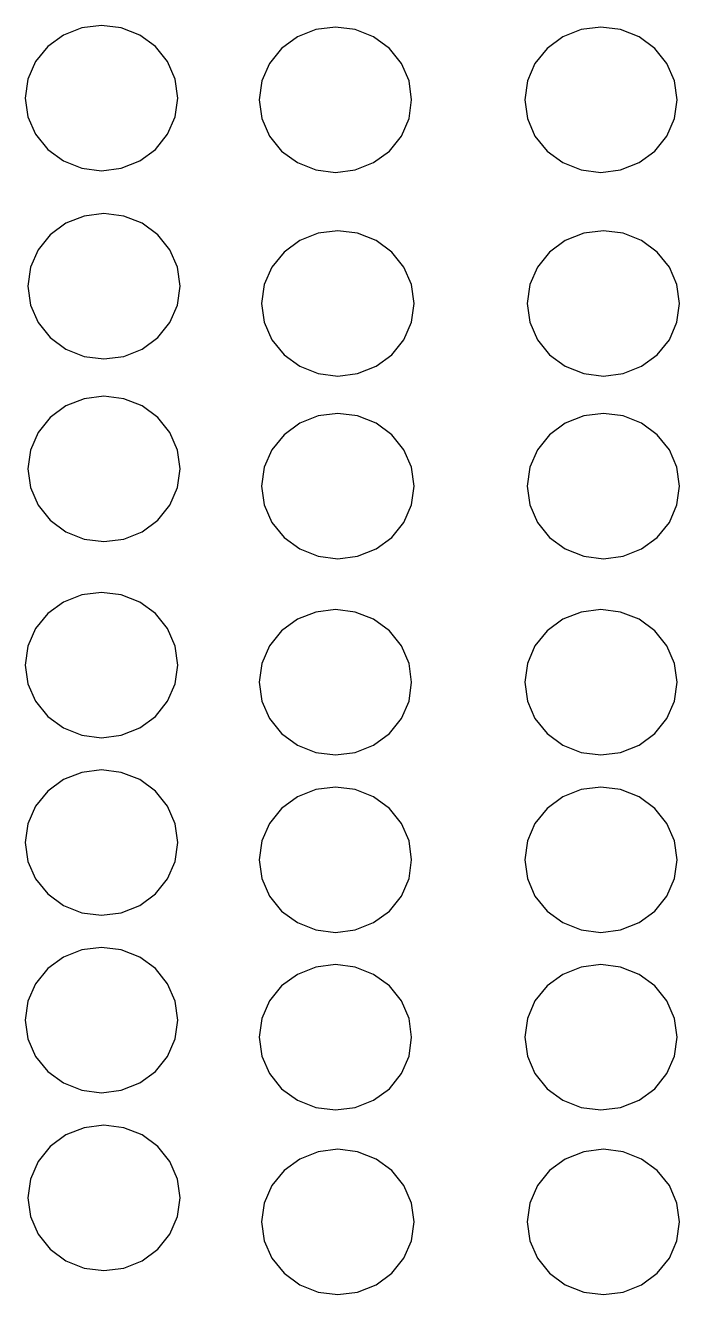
# Model space of a CAD drawing. Header units: inches. Extents: x 710 to 5347, y 114 to 2471.
# Drawn here: x 1020.8 to 1085.2, y 606.4 to 731.3 of the extents above; entities that cross this region are included whole.
import ezdxf

# ---------------------------------------------------------------- set-up
doc = ezdxf.new("R2010")
doc.units = ezdxf.units.IN
doc.header["$MEASUREMENT"] = 0
doc.layers.add('Edges', color=7, linetype='Continuous')

# ---------------------------------------------------------------- blocks, each defined once
blk = doc.blocks.new('fire alarm fr')
at = {"layer": 'Edges'}
for p, q in [((-2091, 917.35), (-2092.81, 916.63)), ((-2089.06, 917.59), (-2091, 917.35)), ((-2087.12, 917.35), (-2089.06, 917.59)), ((-2085.31, 916.63), (-2087.12, 917.35)), ((-2067.99, 917.18), (-2069.8, 916.46)), ((-2066.05, 917.42), (-2067.99, 917.18)), ((-2064.11, 917.18), (-2066.05, 917.42)), ((-2062.31, 916.46), (-2064.11, 917.18)), ((-2041.88, 917.18), (-2043.68, 916.46)), ((-2039.94, 917.42), (-2041.88, 917.18)), ((-2038, 917.18), (-2039.94, 917.42)), ((-2036.19, 916.46), (-2038, 917.18)), ((-2092.81, 916.63), (-2094.36, 915.5)), ((-2083.76, 915.5), (-2085.31, 916.63)), ((-2069.8, 916.46), (-2071.35, 915.33)), ((-2060.75, 915.33), (-2062.31, 916.46)), ((-2043.68, 916.46), (-2045.23, 915.33)), ((-2034.64, 915.33), (-2036.19, 916.46)), ((-2094.36, 915.5), (-2095.55, 914.02)), ((-2082.57, 914.02), (-2083.76, 915.5)), ((-2071.35, 915.33), (-2072.54, 913.85)), ((-2059.56, 913.85), (-2060.75, 915.33)), ((-2045.23, 915.33), (-2046.43, 913.85)), ((-2033.45, 913.85), (-2034.64, 915.33)), ((-2095.55, 914.02), (-2096.3, 912.29)), ((-2081.82, 912.29), (-2082.57, 914.02)), ((-2072.54, 913.85), (-2073.29, 912.12)), ((-2058.81, 912.12), (-2059.56, 913.85)), ((-2046.43, 913.85), (-2047.17, 912.12)), ((-2032.7, 912.12), (-2033.45, 913.85)), ((-2096.3, 912.29), (-2096.56, 910.44)), ((-2081.57, 910.44), (-2081.82, 912.29)), ((-2073.29, 912.12), (-2073.55, 910.27)), ((-2058.56, 910.27), (-2058.81, 912.12)), ((-2047.17, 912.12), (-2047.43, 910.27)), ((-2032.44, 910.27), (-2032.7, 912.12)), ((-2096.56, 910.44), (-2096.3, 908.59)), ((-2081.82, 908.59), (-2081.57, 910.44)), ((-2073.55, 910.27), (-2073.29, 908.42)), ((-2058.81, 908.42), (-2058.56, 910.27)), ((-2047.43, 910.27), (-2047.17, 908.42)), ((-2032.7, 908.42), (-2032.44, 910.27)), ((-2096.3, 908.59), (-2095.55, 906.87)), ((-2082.57, 906.87), (-2081.82, 908.59)), ((-2073.29, 908.42), (-2072.54, 906.7)), ((-2059.56, 906.7), (-2058.81, 908.42)), ((-2047.17, 908.42), (-2046.43, 906.7)), ((-2033.45, 906.7), (-2032.7, 908.42)), ((-2095.55, 906.87), (-2094.36, 905.38)), ((-2083.76, 905.38), (-2082.57, 906.87)), ((-2072.54, 906.7), (-2071.35, 905.22)), ((-2060.75, 905.22), (-2059.56, 906.7)), ((-2046.43, 906.7), (-2045.23, 905.22)), ((-2034.64, 905.22), (-2033.45, 906.7)), ((-2094.36, 905.38), (-2092.81, 904.25)), ((-2085.31, 904.25), (-2083.76, 905.38)), ((-2071.35, 905.22), (-2069.8, 904.08)), ((-2062.31, 904.08), (-2060.75, 905.22)), ((-2045.23, 905.22), (-2043.68, 904.08)), ((-2036.19, 904.08), (-2034.64, 905.22)), ((-2092.81, 904.25), (-2091, 903.53)), ((-2091, 903.53), (-2089.06, 903.29)), ((-2089.06, 903.29), (-2087.12, 903.53)), ((-2087.12, 903.53), (-2085.31, 904.25)), ((-2069.8, 904.08), (-2067.99, 903.36)), ((-2067.99, 903.36), (-2066.05, 903.12)), ((-2066.05, 903.12), (-2064.11, 903.36)), ((-2064.11, 903.36), (-2062.31, 904.08)), ((-2043.68, 904.08), (-2041.88, 903.36)), ((-2041.88, 903.36), (-2039.94, 903.12)), ((-2039.94, 903.12), (-2038, 903.36)), ((-2038, 903.36), (-2036.19, 904.08)), ((-2092.57, 898.12), (-2094.12, 896.98)), ((-2090.76, 898.83), (-2092.57, 898.12)), ((-2088.82, 899.07), (-2090.76, 898.83)), ((-2086.88, 898.83), (-2088.82, 899.07)), ((-2085.07, 898.12), (-2086.88, 898.83)), ((-2083.52, 896.98), (-2085.07, 898.12)), ((-2094.12, 896.98), (-2095.31, 895.5)), ((-2082.33, 895.5), (-2083.52, 896.98)), ((-2067.75, 897.13), (-2069.56, 896.42)), ((-2065.81, 897.38), (-2067.75, 897.13)), ((-2063.87, 897.13), (-2065.81, 897.38)), ((-2062.06, 896.42), (-2063.87, 897.13)), ((-2041.63, 897.13), (-2043.44, 896.42)), ((-2039.69, 897.38), (-2041.63, 897.13)), ((-2037.75, 897.13), (-2039.69, 897.38)), ((-2035.95, 896.42), (-2037.75, 897.13)), ((-2069.56, 896.42), (-2071.11, 895.28)), ((-2060.51, 895.28), (-2062.06, 896.42)), ((-2043.44, 896.42), (-2044.99, 895.28)), ((-2034.4, 895.28), (-2035.95, 896.42)), ((-2095.31, 895.5), (-2096.06, 893.78)), ((-2081.58, 893.78), (-2082.33, 895.5)), ((-2071.11, 895.28), (-2072.3, 893.8)), ((-2059.32, 893.8), (-2060.51, 895.28)), ((-2044.99, 895.28), (-2046.18, 893.8)), ((-2033.2, 893.8), (-2034.4, 895.28)), ((-2096.06, 893.78), (-2096.31, 891.92)), ((-2081.33, 891.92), (-2081.58, 893.78)), ((-2072.3, 893.8), (-2073.05, 892.08)), ((-2058.57, 892.08), (-2059.32, 893.8)), ((-2046.18, 893.8), (-2046.93, 892.08)), ((-2032.46, 892.08), (-2033.2, 893.8)), ((-2096.31, 891.92), (-2096.06, 890.07)), ((-2081.58, 890.07), (-2081.33, 891.92)), ((-2073.05, 892.08), (-2073.31, 890.23)), ((-2058.32, 890.23), (-2058.57, 892.08)), ((-2046.93, 892.08), (-2047.19, 890.23)), ((-2032.2, 890.23), (-2032.46, 892.08)), ((-2096.06, 890.07), (-2095.31, 888.35)), ((-2082.33, 888.35), (-2081.58, 890.07)), ((-2073.31, 890.23), (-2073.05, 888.38)), ((-2058.57, 888.38), (-2058.32, 890.23)), ((-2047.19, 890.23), (-2046.93, 888.38)), ((-2032.46, 888.38), (-2032.2, 890.23)), ((-2095.31, 888.35), (-2094.12, 886.87)), ((-2083.52, 886.87), (-2082.33, 888.35)), ((-2073.05, 888.38), (-2072.3, 886.65)), ((-2059.32, 886.65), (-2058.57, 888.38)), ((-2046.93, 888.38), (-2046.18, 886.65)), ((-2033.2, 886.65), (-2032.46, 888.38)), ((-2094.12, 886.87), (-2092.57, 885.73)), ((-2085.07, 885.73), (-2083.52, 886.87)), ((-2092.57, 885.73), (-2090.76, 885.02)), ((-2086.88, 885.02), (-2085.07, 885.73)), ((-2072.3, 886.65), (-2071.11, 885.17)), ((-2060.51, 885.17), (-2059.32, 886.65)), ((-2046.18, 886.65), (-2044.99, 885.17)), ((-2034.4, 885.17), (-2033.2, 886.65)), ((-2090.76, 885.02), (-2088.82, 884.78)), ((-2088.82, 884.78), (-2086.88, 885.02)), ((-2071.11, 885.17), (-2069.56, 884.04)), ((-2062.06, 884.04), (-2060.51, 885.17)), ((-2044.99, 885.17), (-2043.44, 884.04)), ((-2035.95, 884.04), (-2034.4, 885.17)), ((-2069.56, 884.04), (-2067.75, 883.32)), ((-2067.75, 883.32), (-2065.81, 883.08)), ((-2065.81, 883.08), (-2063.87, 883.32)), ((-2063.87, 883.32), (-2062.06, 884.04)), ((-2043.44, 884.04), (-2041.63, 883.32)), ((-2041.63, 883.32), (-2039.69, 883.08)), ((-2039.69, 883.08), (-2037.75, 883.32)), ((-2037.75, 883.32), (-2035.95, 884.04)), ((-2090.76, 880.85), (-2092.57, 880.14)), ((-2088.82, 881.1), (-2090.76, 880.85)), ((-2086.88, 880.85), (-2088.82, 881.1)), ((-2085.07, 880.14), (-2086.88, 880.85)), ((-2092.57, 880.14), (-2094.12, 879)), ((-2083.52, 879), (-2085.07, 880.14)), ((-2065.81, 879.4), (-2067.75, 879.16)), ((-2063.87, 879.16), (-2065.81, 879.4)), ((-2039.69, 879.4), (-2041.63, 879.16)), ((-2037.75, 879.16), (-2039.69, 879.4)), ((-2094.12, 879), (-2095.31, 877.52)), ((-2082.33, 877.52), (-2083.52, 879)), ((-2069.56, 878.44), (-2071.11, 877.31)), ((-2067.75, 879.16), (-2069.56, 878.44)), ((-2062.06, 878.44), (-2063.87, 879.16)), ((-2060.51, 877.31), (-2062.06, 878.44)), ((-2043.44, 878.44), (-2044.99, 877.31)), ((-2041.63, 879.16), (-2043.44, 878.44)), ((-2035.95, 878.44), (-2037.75, 879.16)), ((-2034.4, 877.31), (-2035.95, 878.44)), ((-2095.31, 877.52), (-2096.06, 875.8)), ((-2081.58, 875.8), (-2082.33, 877.52)), ((-2071.11, 877.31), (-2072.3, 875.83)), ((-2059.32, 875.83), (-2060.51, 877.31)), ((-2044.99, 877.31), (-2046.18, 875.83)), ((-2033.2, 875.83), (-2034.4, 877.31)), ((-2096.06, 875.8), (-2096.31, 873.95)), ((-2081.33, 873.95), (-2081.58, 875.8)), ((-2072.3, 875.83), (-2073.05, 874.1)), ((-2058.57, 874.1), (-2059.32, 875.83)), ((-2046.18, 875.83), (-2046.93, 874.1)), ((-2032.46, 874.1), (-2033.2, 875.83)), ((-2096.31, 873.95), (-2096.06, 872.1)), ((-2081.58, 872.1), (-2081.33, 873.95)), ((-2073.05, 874.1), (-2073.31, 872.25)), ((-2058.32, 872.25), (-2058.57, 874.1)), ((-2046.93, 874.1), (-2047.19, 872.25)), ((-2032.2, 872.25), (-2032.46, 874.1)), ((-2096.06, 872.1), (-2095.31, 870.37)), ((-2082.33, 870.37), (-2081.58, 872.1)), ((-2073.31, 872.25), (-2073.05, 870.4)), ((-2058.57, 870.4), (-2058.32, 872.25)), ((-2047.19, 872.25), (-2046.93, 870.4)), ((-2032.46, 870.4), (-2032.2, 872.25)), ((-2095.31, 870.37), (-2094.12, 868.89)), ((-2083.52, 868.89), (-2082.33, 870.37)), ((-2073.05, 870.4), (-2072.3, 868.68)), ((-2059.32, 868.68), (-2058.57, 870.4)), ((-2046.93, 870.4), (-2046.18, 868.68)), ((-2033.2, 868.68), (-2032.46, 870.4)), ((-2094.12, 868.89), (-2092.57, 867.76)), ((-2085.07, 867.76), (-2083.52, 868.89)), ((-2072.3, 868.68), (-2071.11, 867.2)), ((-2060.51, 867.2), (-2059.32, 868.68)), ((-2046.18, 868.68), (-2044.99, 867.2)), ((-2034.4, 867.2), (-2033.2, 868.68)), ((-2092.57, 867.76), (-2090.76, 867.04)), ((-2090.76, 867.04), (-2088.82, 866.8)), ((-2088.82, 866.8), (-2086.88, 867.04)), ((-2086.88, 867.04), (-2085.07, 867.76)), ((-2071.11, 867.2), (-2069.56, 866.06)), ((-2062.06, 866.06), (-2060.51, 867.2)), ((-2044.99, 867.2), (-2043.44, 866.06)), ((-2035.95, 866.06), (-2034.4, 867.2)), ((-2069.56, 866.06), (-2067.75, 865.35)), ((-2063.87, 865.35), (-2062.06, 866.06)), ((-2043.44, 866.06), (-2041.63, 865.35)), ((-2037.75, 865.35), (-2035.95, 866.06)), ((-2067.75, 865.35), (-2065.81, 865.1)), ((-2065.81, 865.1), (-2063.87, 865.35)), ((-2041.63, 865.35), (-2039.69, 865.1)), ((-2039.69, 865.1), (-2037.75, 865.35)), ((-2092.81, 860.83), (-2094.36, 859.7)), ((-2091, 861.55), (-2092.81, 860.83)), ((-2089.06, 861.79), (-2091, 861.55)), ((-2087.12, 861.55), (-2089.06, 861.79)), ((-2085.31, 860.83), (-2087.12, 861.55)), ((-2083.76, 859.7), (-2085.31, 860.83)), ((-2094.36, 859.7), (-2095.55, 858.22)), ((-2082.57, 858.22), (-2083.76, 859.7)), ((-2067.99, 859.85), (-2069.8, 859.14)), ((-2066.05, 860.1), (-2067.99, 859.85)), ((-2064.11, 859.85), (-2066.05, 860.1)), ((-2062.31, 859.14), (-2064.11, 859.85)), ((-2041.88, 859.85), (-2043.68, 859.14)), ((-2039.94, 860.1), (-2041.88, 859.85)), ((-2038, 859.85), (-2039.94, 860.1)), ((-2036.19, 859.14), (-2038, 859.85)), ((-2095.55, 858.22), (-2096.3, 856.49)), ((-2081.82, 856.49), (-2082.57, 858.22)), ((-2069.8, 859.14), (-2071.35, 858)), ((-2060.75, 858), (-2062.31, 859.14)), ((-2043.68, 859.14), (-2045.23, 858)), ((-2034.64, 858), (-2036.19, 859.14)), ((-2071.35, 858), (-2072.54, 856.52)), ((-2059.56, 856.52), (-2060.75, 858)), ((-2045.23, 858), (-2046.43, 856.52)), ((-2033.45, 856.52), (-2034.64, 858)), ((-2096.3, 856.49), (-2096.56, 854.64)), ((-2081.57, 854.64), (-2081.82, 856.49)), ((-2072.54, 856.52), (-2073.29, 854.8)), ((-2058.81, 854.8), (-2059.56, 856.52)), ((-2046.43, 856.52), (-2047.17, 854.8)), ((-2032.7, 854.8), (-2033.45, 856.52)), ((-2096.56, 854.64), (-2096.3, 852.79)), ((-2081.82, 852.79), (-2081.57, 854.64)), ((-2073.29, 854.8), (-2073.55, 852.95)), ((-2058.56, 852.95), (-2058.81, 854.8)), ((-2047.17, 854.8), (-2047.43, 852.95)), ((-2032.44, 852.95), (-2032.7, 854.8)), ((-2096.3, 852.79), (-2095.55, 851.07)), ((-2082.57, 851.07), (-2081.82, 852.79)), ((-2073.55, 852.95), (-2073.29, 851.1)), ((-2058.81, 851.1), (-2058.56, 852.95)), ((-2047.43, 852.95), (-2047.17, 851.1)), ((-2032.7, 851.1), (-2032.44, 852.95)), ((-2095.55, 851.07), (-2094.36, 849.59)), ((-2083.76, 849.59), (-2082.57, 851.07)), ((-2073.29, 851.1), (-2072.54, 849.37)), ((-2059.56, 849.37), (-2058.81, 851.1)), ((-2047.17, 851.1), (-2046.43, 849.37)), ((-2033.45, 849.37), (-2032.7, 851.1)), ((-2094.36, 849.59), (-2092.81, 848.45)), ((-2085.31, 848.45), (-2083.76, 849.59)), ((-2072.54, 849.37), (-2071.35, 847.89)), ((-2060.75, 847.89), (-2059.56, 849.37)), ((-2046.43, 849.37), (-2045.23, 847.89)), ((-2034.64, 847.89), (-2033.45, 849.37)), ((-2092.81, 848.45), (-2091, 847.74)), ((-2087.12, 847.74), (-2085.31, 848.45)), ((-2091, 847.74), (-2089.06, 847.49)), ((-2089.06, 847.49), (-2087.12, 847.74)), ((-2071.35, 847.89), (-2069.8, 846.75)), ((-2062.31, 846.75), (-2060.75, 847.89)), ((-2045.23, 847.89), (-2043.68, 846.75)), ((-2036.19, 846.75), (-2034.64, 847.89)), ((-2069.8, 846.75), (-2067.99, 846.04)), ((-2067.99, 846.04), (-2066.05, 845.8)), ((-2066.05, 845.8), (-2064.11, 846.04)), ((-2064.11, 846.04), (-2062.31, 846.75)), ((-2043.68, 846.75), (-2041.88, 846.04)), ((-2041.88, 846.04), (-2039.94, 845.8)), ((-2039.94, 845.8), (-2038, 846.04)), ((-2038, 846.04), (-2036.19, 846.75)), ((-2092.81, 843.36), (-2094.36, 842.23)), ((-2091, 844.08), (-2092.81, 843.36)), ((-2089.06, 844.32), (-2091, 844.08)), ((-2087.12, 844.08), (-2089.06, 844.32)), ((-2085.31, 843.36), (-2087.12, 844.08)), ((-2083.76, 842.23), (-2085.31, 843.36)), ((-2094.36, 842.23), (-2095.55, 840.75)), ((-2082.57, 840.75), (-2083.76, 842.23)), ((-2067.99, 842.38), (-2069.8, 841.67)), ((-2066.05, 842.63), (-2067.99, 842.38)), ((-2064.11, 842.38), (-2066.05, 842.63)), ((-2062.31, 841.67), (-2064.11, 842.38)), ((-2041.88, 842.38), (-2043.68, 841.67)), ((-2039.94, 842.63), (-2041.88, 842.38)), ((-2038, 842.38), (-2039.94, 842.63)), ((-2036.19, 841.67), (-2038, 842.38)), ((-2095.55, 840.75), (-2096.3, 839.02)), ((-2081.82, 839.02), (-2082.57, 840.75)), ((-2069.8, 841.67), (-2071.35, 840.53)), ((-2060.75, 840.53), (-2062.31, 841.67)), ((-2043.68, 841.67), (-2045.23, 840.53)), ((-2034.64, 840.53), (-2036.19, 841.67)), ((-2071.35, 840.53), (-2072.54, 839.05)), ((-2059.56, 839.05), (-2060.75, 840.53)), ((-2045.23, 840.53), (-2046.43, 839.05)), ((-2033.45, 839.05), (-2034.64, 840.53)), ((-2096.3, 839.02), (-2096.56, 837.17)), ((-2081.57, 837.17), (-2081.82, 839.02)), ((-2072.54, 839.05), (-2073.29, 837.33)), ((-2058.81, 837.33), (-2059.56, 839.05)), ((-2046.43, 839.05), (-2047.17, 837.33)), ((-2032.7, 837.33), (-2033.45, 839.05)), ((-2096.56, 837.17), (-2096.3, 835.32)), ((-2081.82, 835.32), (-2081.57, 837.17)), ((-2073.29, 837.33), (-2073.55, 835.48)), ((-2058.56, 835.48), (-2058.81, 837.33)), ((-2047.17, 837.33), (-2047.43, 835.48)), ((-2032.44, 835.48), (-2032.7, 837.33)), ((-2096.3, 835.32), (-2095.55, 833.6)), ((-2082.57, 833.6), (-2081.82, 835.32)), ((-2073.55, 835.48), (-2073.29, 833.63)), ((-2058.81, 833.63), (-2058.56, 835.48)), ((-2047.43, 835.48), (-2047.17, 833.63)), ((-2032.7, 833.63), (-2032.44, 835.48)), ((-2095.55, 833.6), (-2094.36, 832.12)), ((-2083.76, 832.12), (-2082.57, 833.6)), ((-2073.29, 833.63), (-2072.54, 831.9)), ((-2059.56, 831.9), (-2058.81, 833.63)), ((-2047.17, 833.63), (-2046.43, 831.9)), ((-2033.45, 831.9), (-2032.7, 833.63)), ((-2094.36, 832.12), (-2092.81, 830.98)), ((-2085.31, 830.98), (-2083.76, 832.12)), ((-2072.54, 831.9), (-2071.35, 830.42)), ((-2060.75, 830.42), (-2059.56, 831.9)), ((-2046.43, 831.9), (-2045.23, 830.42)), ((-2034.64, 830.42), (-2033.45, 831.9)), ((-2092.81, 830.98), (-2091, 830.27)), ((-2087.12, 830.27), (-2085.31, 830.98)), ((-2091, 830.27), (-2089.06, 830.02)), ((-2089.06, 830.02), (-2087.12, 830.27)), ((-2071.35, 830.42), (-2069.8, 829.29)), ((-2062.31, 829.29), (-2060.75, 830.42)), ((-2045.23, 830.42), (-2043.68, 829.29)), ((-2036.19, 829.29), (-2034.64, 830.42)), ((-2069.8, 829.29), (-2067.99, 828.57)), ((-2067.99, 828.57), (-2066.05, 828.33)), ((-2066.05, 828.33), (-2064.11, 828.57)), ((-2064.11, 828.57), (-2062.31, 829.29)), ((-2043.68, 829.29), (-2041.88, 828.57)), ((-2041.88, 828.57), (-2039.94, 828.33)), ((-2039.94, 828.33), (-2038, 828.57)), ((-2038, 828.57), (-2036.19, 829.29)), ((-2092.81, 825.9), (-2094.36, 824.76)), ((-2091, 826.61), (-2092.81, 825.9)), ((-2089.06, 826.85), (-2091, 826.61)), ((-2087.12, 826.61), (-2089.06, 826.85)), ((-2085.31, 825.9), (-2087.12, 826.61)), ((-2083.76, 824.76), (-2085.31, 825.9)), ((-2094.36, 824.76), (-2095.55, 823.28)), ((-2082.57, 823.28), (-2083.76, 824.76)), ((-2067.99, 824.91), (-2069.8, 824.2)), ((-2066.05, 825.16), (-2067.99, 824.91)), ((-2064.11, 824.91), (-2066.05, 825.16)), ((-2062.31, 824.2), (-2064.11, 824.91)), ((-2041.88, 824.91), (-2043.68, 824.2)), ((-2039.94, 825.16), (-2041.88, 824.91)), ((-2038, 824.91), (-2039.94, 825.16)), ((-2036.19, 824.2), (-2038, 824.91)), ((-2095.55, 823.28), (-2096.3, 821.55)), ((-2081.82, 821.55), (-2082.57, 823.28)), ((-2069.8, 824.2), (-2071.35, 823.06)), ((-2060.75, 823.06), (-2062.31, 824.2)), ((-2043.68, 824.2), (-2045.23, 823.06)), ((-2034.64, 823.06), (-2036.19, 824.2)), ((-2071.35, 823.06), (-2072.54, 821.58)), ((-2059.56, 821.58), (-2060.75, 823.06)), ((-2045.23, 823.06), (-2046.43, 821.58)), ((-2033.45, 821.58), (-2034.64, 823.06)), ((-2096.3, 821.55), (-2096.56, 819.7)), ((-2081.57, 819.7), (-2081.82, 821.55)), ((-2072.54, 821.58), (-2073.29, 819.86)), ((-2058.81, 819.86), (-2059.56, 821.58)), ((-2046.43, 821.58), (-2047.17, 819.86)), ((-2032.7, 819.86), (-2033.45, 821.58)), ((-2096.56, 819.7), (-2096.3, 817.85)), ((-2081.82, 817.85), (-2081.57, 819.7)), ((-2073.29, 819.86), (-2073.55, 818.01)), ((-2058.56, 818.01), (-2058.81, 819.86)), ((-2047.17, 819.86), (-2047.43, 818.01)), ((-2032.44, 818.01), (-2032.7, 819.86)), ((-2096.3, 817.85), (-2095.55, 816.13)), ((-2082.57, 816.13), (-2081.82, 817.85)), ((-2073.55, 818.01), (-2073.29, 816.16)), ((-2058.81, 816.16), (-2058.56, 818.01)), ((-2047.43, 818.01), (-2047.17, 816.16)), ((-2032.7, 816.16), (-2032.44, 818.01)), ((-2095.55, 816.13), (-2094.36, 814.65)), ((-2083.76, 814.65), (-2082.57, 816.13)), ((-2073.29, 816.16), (-2072.54, 814.43)), ((-2059.56, 814.43), (-2058.81, 816.16)), ((-2047.17, 816.16), (-2046.43, 814.43)), ((-2033.45, 814.43), (-2032.7, 816.16)), ((-2094.36, 814.65), (-2092.81, 813.51)), ((-2085.31, 813.51), (-2083.76, 814.65)), ((-2072.54, 814.43), (-2071.35, 812.95)), ((-2060.75, 812.95), (-2059.56, 814.43)), ((-2046.43, 814.43), (-2045.23, 812.95)), ((-2034.64, 812.95), (-2033.45, 814.43)), ((-2092.81, 813.51), (-2091, 812.8)), ((-2087.12, 812.8), (-2085.31, 813.51)), ((-2091, 812.8), (-2089.06, 812.55)), ((-2089.06, 812.55), (-2087.12, 812.8)), ((-2071.35, 812.95), (-2069.8, 811.82)), ((-2062.31, 811.82), (-2060.75, 812.95)), ((-2045.23, 812.95), (-2043.68, 811.82)), ((-2036.19, 811.82), (-2034.64, 812.95)), ((-2069.8, 811.82), (-2067.99, 811.1)), ((-2067.99, 811.1), (-2066.05, 810.86)), ((-2066.05, 810.86), (-2064.11, 811.1)), ((-2064.11, 811.1), (-2062.31, 811.82)), ((-2043.68, 811.82), (-2041.88, 811.1)), ((-2041.88, 811.1), (-2039.94, 810.86)), ((-2039.94, 810.86), (-2038, 811.1)), ((-2038, 811.1), (-2036.19, 811.82)), ((-2092.57, 808.4), (-2094.12, 807.26)), ((-2090.76, 809.11), (-2092.57, 808.4)), ((-2088.82, 809.36), (-2090.76, 809.11)), ((-2086.88, 809.11), (-2088.82, 809.36)), ((-2085.07, 808.4), (-2086.88, 809.11)), ((-2083.52, 807.26), (-2085.07, 808.4)), ((-2094.12, 807.26), (-2095.31, 805.78)), ((-2082.33, 805.78), (-2083.52, 807.26)), ((-2065.81, 806.98), (-2067.75, 806.74)), ((-2063.87, 806.74), (-2065.81, 806.98)), ((-2039.69, 806.98), (-2041.63, 806.74)), ((-2037.75, 806.74), (-2039.69, 806.98)), ((-2095.31, 805.78), (-2096.06, 804.06)), ((-2081.58, 804.06), (-2082.33, 805.78)), ((-2069.56, 806.02), (-2071.11, 804.89)), ((-2067.75, 806.74), (-2069.56, 806.02)), ((-2062.06, 806.02), (-2063.87, 806.74)), ((-2060.51, 804.89), (-2062.06, 806.02)), ((-2043.44, 806.02), (-2044.99, 804.89)), ((-2041.63, 806.74), (-2043.44, 806.02)), ((-2035.95, 806.02), (-2037.75, 806.74)), ((-2034.4, 804.89), (-2035.95, 806.02)), ((-2071.11, 804.89), (-2072.3, 803.41)), ((-2059.32, 803.41), (-2060.51, 804.89)), ((-2044.99, 804.89), (-2046.18, 803.41)), ((-2033.2, 803.41), (-2034.4, 804.89)), ((-2096.06, 804.06), (-2096.31, 802.21)), ((-2081.33, 802.21), (-2081.58, 804.06)), ((-2072.3, 803.41), (-2073.05, 801.68)), ((-2058.57, 801.68), (-2059.32, 803.41)), ((-2046.18, 803.41), (-2046.93, 801.68)), ((-2032.46, 801.68), (-2033.2, 803.41)), ((-2096.31, 802.21), (-2096.06, 800.36)), ((-2081.58, 800.36), (-2081.33, 802.21)), ((-2073.05, 801.68), (-2073.31, 799.83)), ((-2058.32, 799.83), (-2058.57, 801.68)), ((-2046.93, 801.68), (-2047.19, 799.83)), ((-2032.2, 799.83), (-2032.46, 801.68)), ((-2096.06, 800.36), (-2095.31, 798.63)), ((-2082.33, 798.63), (-2081.58, 800.36)), ((-2073.31, 799.83), (-2073.05, 797.98)), ((-2058.57, 797.98), (-2058.32, 799.83)), ((-2047.19, 799.83), (-2046.93, 797.98)), ((-2032.46, 797.98), (-2032.2, 799.83)), ((-2095.31, 798.63), (-2094.12, 797.15)), ((-2083.52, 797.15), (-2082.33, 798.63)), ((-2094.12, 797.15), (-2092.57, 796.01)), ((-2085.07, 796.01), (-2083.52, 797.15)), ((-2073.05, 797.98), (-2072.3, 796.26)), ((-2059.32, 796.26), (-2058.57, 797.98)), ((-2046.93, 797.98), (-2046.18, 796.26)), ((-2033.2, 796.26), (-2032.46, 797.98)), ((-2092.57, 796.01), (-2090.76, 795.3)), ((-2086.88, 795.3), (-2085.07, 796.01)), ((-2072.3, 796.26), (-2071.11, 794.78)), ((-2060.51, 794.78), (-2059.32, 796.26)), ((-2046.18, 796.26), (-2044.99, 794.78)), ((-2034.4, 794.78), (-2033.2, 796.26)), ((-2090.76, 795.3), (-2088.82, 795.06)), ((-2088.82, 795.06), (-2086.88, 795.3)), ((-2071.11, 794.78), (-2069.56, 793.64)), ((-2062.06, 793.64), (-2060.51, 794.78)), ((-2044.99, 794.78), (-2043.44, 793.64)), ((-2035.95, 793.64), (-2034.4, 794.78)), ((-2069.56, 793.64), (-2067.75, 792.93)), ((-2063.87, 792.93), (-2062.06, 793.64)), ((-2043.44, 793.64), (-2041.63, 792.93)), ((-2037.75, 792.93), (-2035.95, 793.64)), ((-2067.75, 792.93), (-2065.81, 792.68)), ((-2065.81, 792.68), (-2063.87, 792.93)), ((-2041.63, 792.93), (-2039.69, 792.68)), ((-2039.69, 792.68), (-2037.75, 792.93))]:
    blk.add_line(p, q, dxfattribs=at)

msp = doc.modelspace()

# ---------------------------------------------------------------- block references
msp.add_blockref('fire alarm fr', (3117.35, -186.28))

doc.saveas('drawing.dxf')
